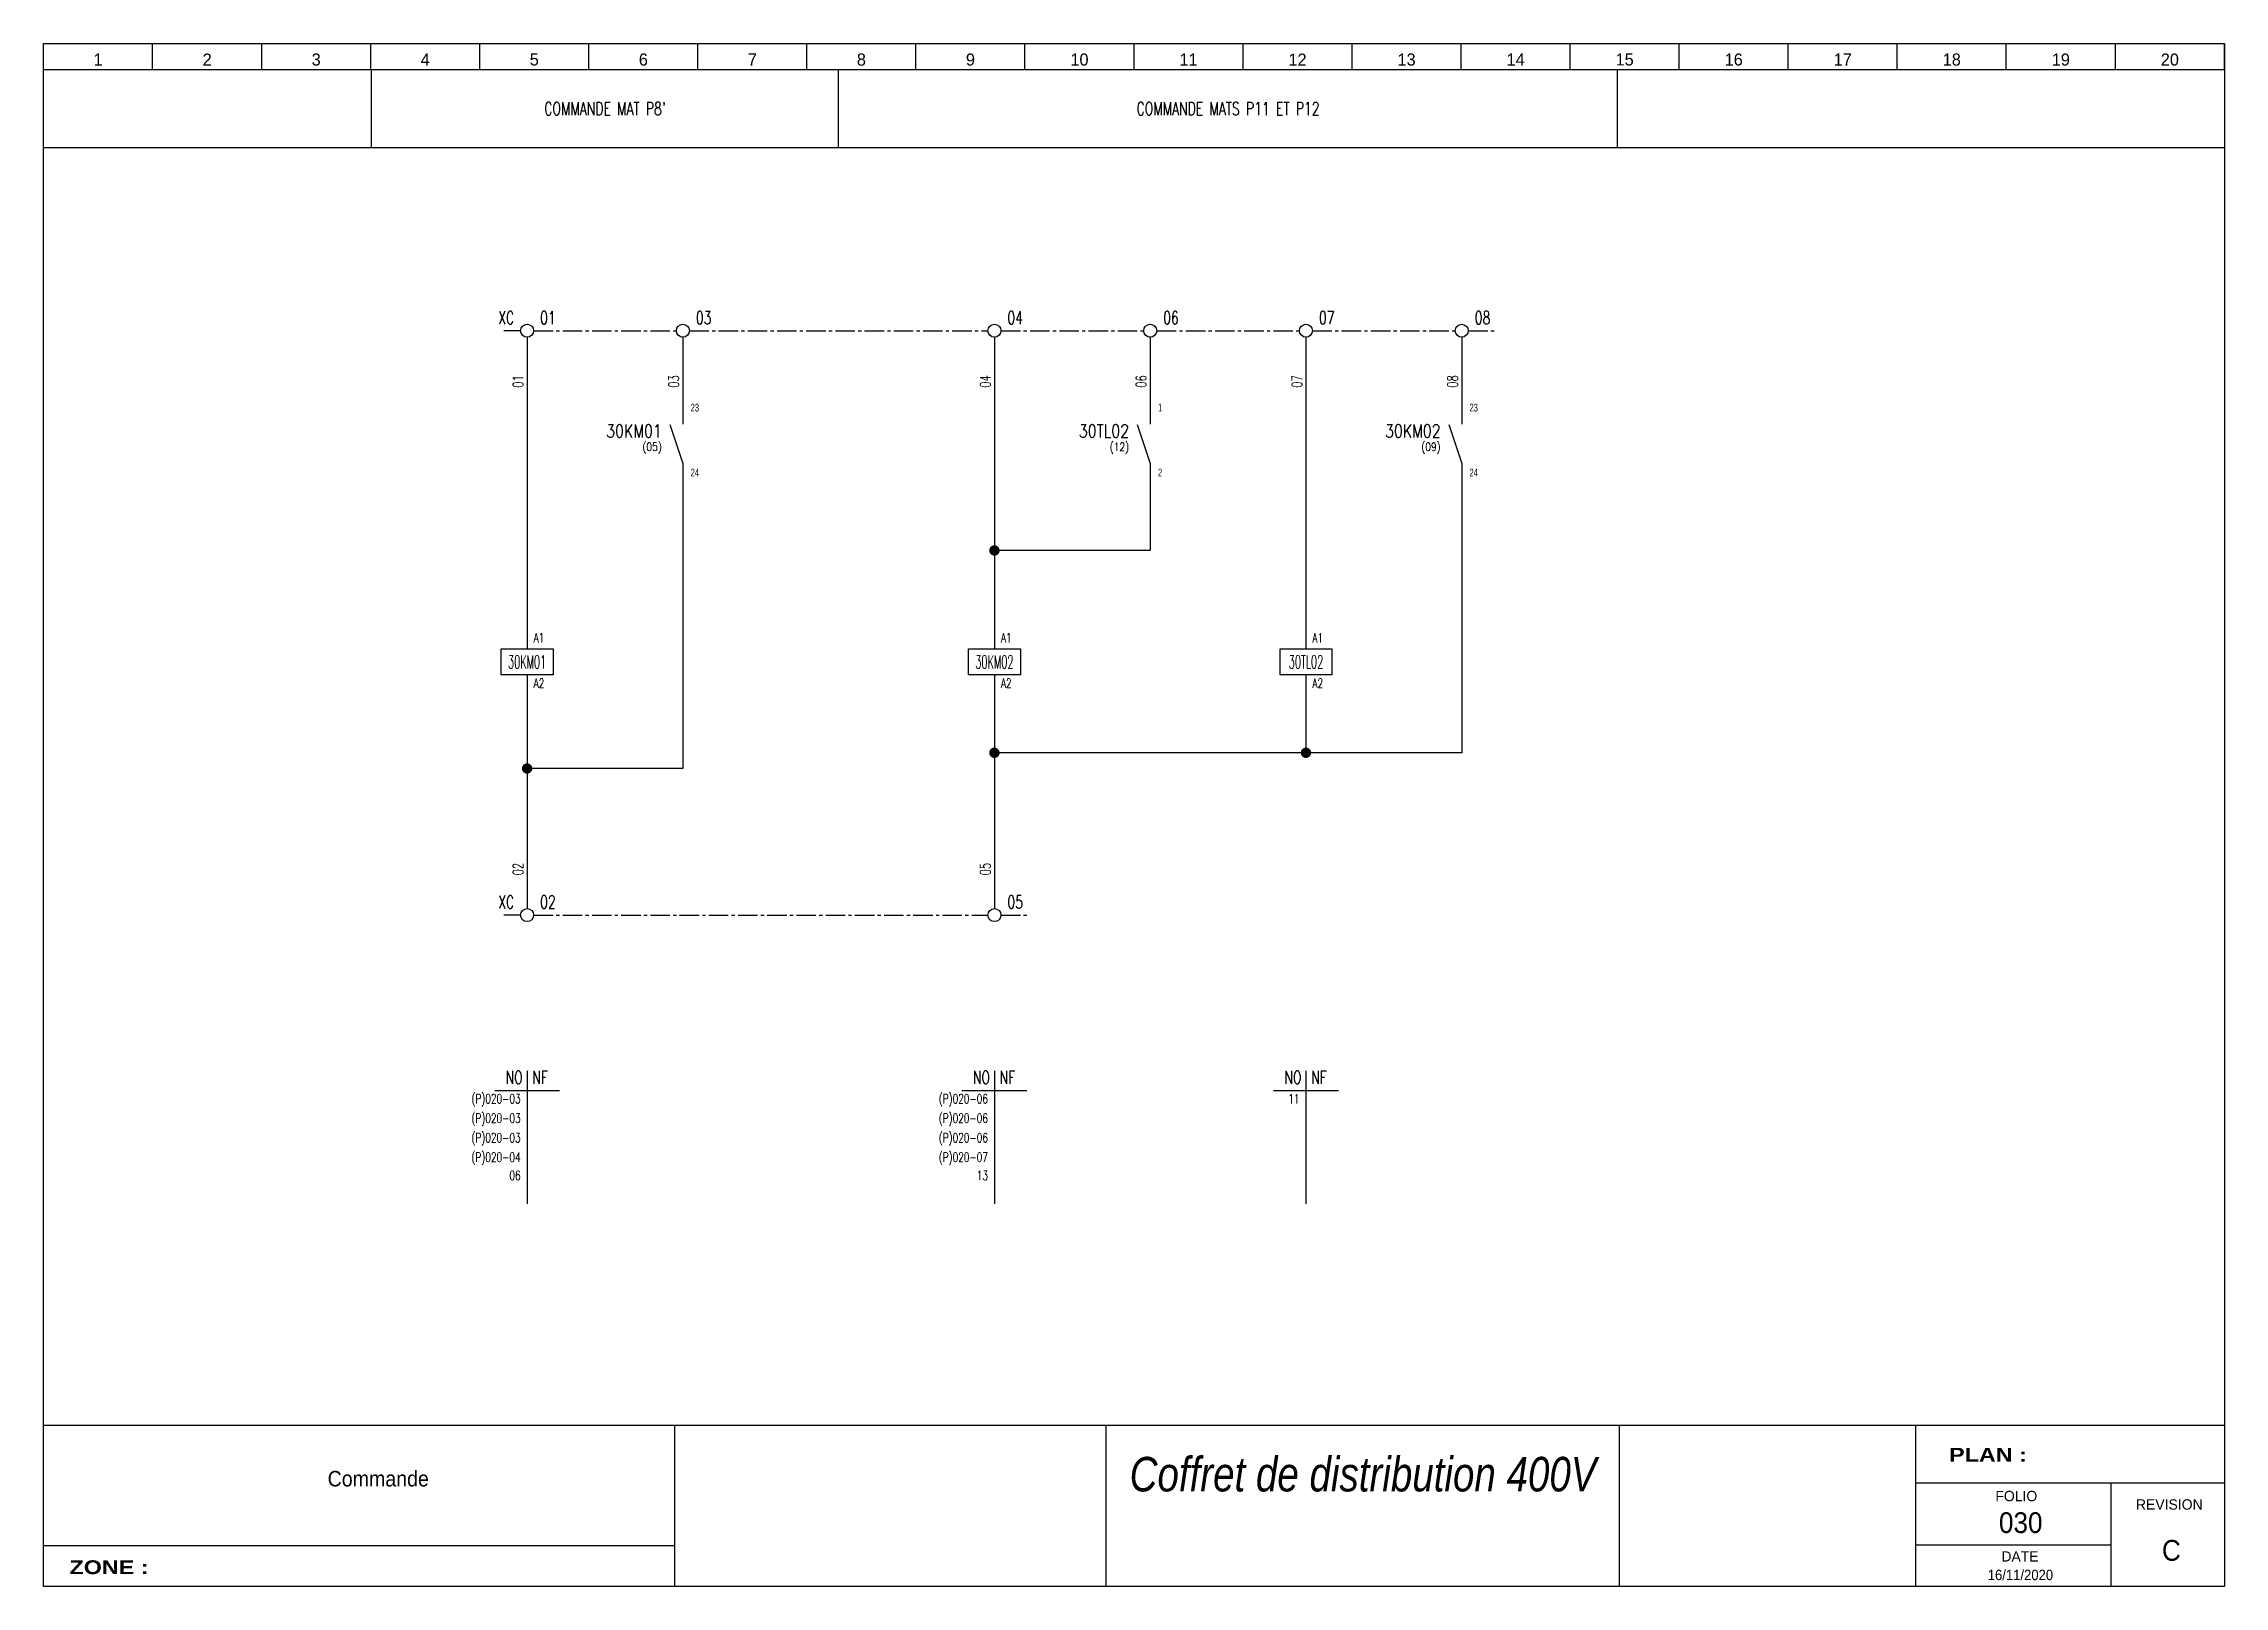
# Model space of a CAD drawing. Extents: x 0 to 420, y 0 to 297.
import ezdxf
from ezdxf.enums import TextEntityAlignment as Align

# ---------------------------------------------------------------- set-up
doc = ezdxf.new("R2010")
doc.units = 0
doc.header["$MEASUREMENT"] = 0
for name, pattern in [('AXES2', [1.125, 0.75, -0.125, 0.125, -0.125]), ('FIN', [0]), ('MOYEN', [0])]:
    doc.linetypes.add(name, pattern=pattern)
doc.layers.get('0').update_dxf_attribs({"linetype": 'CONTINUOUS'})
doc.layers.add('A', color=1, linetype='CONTINUOUS')
doc.layers.add('B', color=1, linetype='CONTINUOUS')
doc.styles.add('ARIAL', font='arial.ttf', dxfattribs={"width": 0.966, "height": 2.325})
doc.styles.add('ARIAL_BOLD', font='arialbd.ttf', dxfattribs={"width": 1.2075, "height": 2.657143})
doc.styles.add('ARIAL_ITALIC', font='ariali.ttf', dxfattribs={"width": 1.449, "height": 6.642857})
doc.styles.add('SIMPLEX', font='simplex')

# ---------------------------------------------------------------- blocks, each defined once
blk = doc.blocks.new('Cartouche')
at = {"color": 4}
blk.add_line((303.45, 31), (303.45, 0), dxfattribs=at)
at = {"layer": 'A', "color": 4, "linetype": 'MOYEN'}
for p, q in [((21, 292), (21, 297)), ((42, 292), (42, 297)), ((63, 292), (63, 297)), ((84, 292), (84, 297)), ((105, 292), (105, 297)), ((126, 292), (126, 297)), ((147, 292), (147, 297)), ((168, 292), (168, 297)), ((189, 292), (189, 297)), ((210, 292), (210, 297)), ((231, 292), (231, 297)), ((252, 292), (252, 297)), ((273, 292), (273, 297)), ((294, 292), (294, 297)), ((315, 292), (315, 297)), ((336, 292), (336, 297)), ((357, 292), (357, 297)), ((378, 292), (378, 297)), ((399, 292), (399, 297)), ((420, 292), (420, 297)), ((0, 292), (420, 292)), ((0, 31.05), (420, 31.05)), ((121.49, 31), (121.49, 0)), ((204.56, 31), (204.56, 0)), ((303.45, 31), (303.45, 0)), ((360.51, 31), (360.51, 0)), ((420, 19.89), (360.51, 19.89)), ((398.16, 19.86), (398.16, 0)), ((0, 7.85), (121.49, 7.85)), ((398.16, 7.96), (360.51, 7.96))]:
    blk.add_line(p, q, dxfattribs=at)
for points in [[(0, 31), (0, 297), (420, 297), (420, 31), (0, 31)], [(0, 0), (0, 297), (420, 297), (420, 0), (0, 0)]]:
    blk.add_lwpolyline(points, dxfattribs=at)
at = {"layer": 'A', "color": 7, "linetype": 'FIN', "style": 'ARIAL', "width": 0.966}
for s, height, p in [('1', 2.33, (10.5, 293.94)), ('2', 2.33, (31.5, 293.94)), ('3', 2.33, (52.5, 293.94)), ('4', 2.33, (73.5, 293.94)), ('5', 2.33, (94.5, 293.94)), ('6', 2.33, (115.5, 293.94)), ('7', 2.33, (136.5, 293.94)), ('8', 2.33, (157.5, 293.94)), ('9', 2.33, (178.5, 293.94)), ('10', 2.325, (199.5, 293.94)), ('11', 2.325, (220.5, 293.94)), ('12', 2.325, (241.5, 293.94)), ('13', 2.325, (262.5, 293.94)), ('14', 2.325, (283.5, 293.94)), ('15', 2.325, (304.5, 293.94)), ('16', 2.325, (325.5, 293.94)), ('17', 2.325, (346.5, 293.94)), ('18', 2.325, (367.5, 293.94)), ('19', 2.325, (388.5, 293.94)), ('20', 2.325, (409.5, 293.94))]:
    blk.add_text(s, height=height, dxfattribs=at).set_placement(p, align=Align.MIDDLE)
at = {"layer": 'A', "color": 7, "linetype": 'FIN', "style": 'ARIAL', "width": 0.9}
for tag, height, p in [('TITRE\xa01', 3, (64.45, 25.79)), ('TITRE\xa02', 3, (64.45, 20.79)), ('TITRE\xa03', 3, (64.45, 15.79)), ('DOSSIER\xa02', 3, (254.12, 13.45)), ('FOLIO', 4, (380.78, 12.27)), ('DOSSIER\xa03', 3, (254.12, 8.45)), ('REV', 4, (409.79, 6.93)), ('DATE', 2, (380.72, 2.24))]:
    blk.add_attdef(tag, text='', height=height, dxfattribs=at).set_placement(p, align=Align.MIDDLE)
blk.add_attdef('N°\xa0PLAN', text='', height=3, dxfattribs=at).set_placement((417.76, 25.47), align=Align.MIDDLE_RIGHT)
blk.add_attdef('ZONE', text='', height=3, dxfattribs=at).set_placement((21.8, 3.7), align=Align.MIDDLE_LEFT)
at = {"layer": 'B', "color": 1, "linetype": 'FIN', "style": 'ARIAL_BOLD', "width": 1.2075}
for s, p in [('PLAN : ', (367, 24.01)), ('ZONE : ', (5, 2.36))]:
    blk.add_text(s, height=2.657, dxfattribs=at).set_placement(p)
at = {"layer": 'B', "color": 1, "linetype": 'FIN', "style": 'ARIAL', "width": 0.966}
for s, p in [('FOLIO', (379.93, 17.39)), ('REVISION', (409.39, 15.77)), ('DATE', (380.64, 5.76))]:
    blk.add_text(s, height=1.993, dxfattribs=at).set_placement(p, align=Align.MIDDLE)
at = {"layer": 'B', "color": 4, "linetype": 'FIN', "style": 'ARIAL_ITALIC', "width": 0.8}
blk.add_attdef('DOSSIER\xa01', text='', height=6.64, dxfattribs=at).set_placement((254.12, 21.73), align=Align.MIDDLE)
blk = doc.blocks.new('Borne')
blk.add_circle((0, -1.25), 1.25)
at = {"color": 0, "linetype": 'ByBlock', "style": 'SIMPLEX', "width": 0.7}
blk.add_attdef('BORNIER', text='', height=2.5, dxfattribs=at).set_placement((-2.5, 0), align=Align.RIGHT)
blk.add_attdef('BORNE', (2.5, 0), '', height=2.5, dxfattribs=at)
blk = doc.blocks.new('EL01-14')
at = {"color": 0, "linetype": 'ByBlock', "const_width": 1}
blk.add_lwpolyline([(-0.5, 0, 1), (0.5, 0, 1)], format="xyb", close=True, dxfattribs=at)
blk = doc.blocks.new('Renvoi Bobine 6')
at = {"color": 0, "linetype": 'ByBlock'}
for p, q in [((0, 0), (0, -25.6)), ((-6.25, -3.75), (6.25, -3.75))]:
    blk.add_line(p, q, dxfattribs=at)
at = {"color": 0, "linetype": 'ByBlock', "style": 'SIMPLEX', "width": 0.7}
for s, p in [('NO', (-2.5, -2.5)), ('NF', (2.5, -2.5))]:
    blk.add_text(s, height=2.5, dxfattribs=at).set_placement(p, align=Align.CENTER)
for tag, p in [('O1', (-1.25, -6.25)), ('O2', (-1.25, -10)), ('O3', (-1.25, -13.75)), ('O4', (-1.25, -17.5)), ('O5', (-1.25, -21.02)), ('O6', (-1.25, -24.55))]:
    blk.add_attdef(tag, text='', height=1.8, dxfattribs=at).set_placement(p, align=Align.RIGHT)
for tag, p in [('F1', (1.25, -6.25)), ('F2', (1.25, -10)), ('F3', (1.25, -13.75)), ('F4', (1.25, -17.5)), ('F5', (1.25, -21.02)), ('F5', (1.25, -24.55))]:
    blk.add_attdef(tag, p, '', height=1.8, dxfattribs=at)
blk = doc.blocks.new('Contact NO Gauche')
at = {"color": 0, "linetype": 'ByBlock'}
blk.add_line((-2.5, 9.25), (0, 1.75), dxfattribs=at)
for p, q in [((0, 11.04), (0, 9.3)), ((0, 1.75), (0, 0))]:
    blk.add_line(p, q)
at = {"color": 0, "linetype": 'ByBlock', "width": 0.7}
for tag, p in [('ENT', (1.5, 11.75)), ('SOR', (1.5, -0.75))]:
    blk.add_attdef(tag, p, '', height=1.5, dxfattribs=at)
at = {"color": 0, "linetype": 'ByBlock', "style": 'SIMPLEX', "width": 0.8}
for tag, height, p in [('REP', 2.5, (-4.06, 6.75)), ('REN', 1.6, (-4.06, 4.15))]:
    blk.add_attdef(tag, text='', height=height, dxfattribs=at).set_placement(p, align=Align.RIGHT)
blk = doc.blocks.new('Bobine')
at = {"color": 0, "linetype": 'ByBlock'}
blk.add_lwpolyline([(-5, 0), (5, 0), (5, -5), (-5, -5)], close=True, dxfattribs=at)
at = {"color": 0, "linetype": 'ByBlock', "style": 'SIMPLEX', "width": 0.7}
for tag, p in [('REP1', (1.25, 1.25)), ('REP2', (1.25, -7.5))]:
    blk.add_attdef(tag, p, '', height=1.8, dxfattribs=at)
at = {"color": 0, "linetype": 'ByBlock', "style": 'SIMPLEX', "width": 0.55}
blk.add_attdef('NAME', text='', height=2.5, dxfattribs=at).set_placement((0, -2.5), align=Align.MIDDLE_CENTER)

msp = doc.modelspace()

# ---------------------------------------------------------------- linework, layer by layer
for p, q in [((63.12, 277), (63.12, 292)), ((153.12, 277), (153.12, 292)), ((303.12, 277), (303.12, 292)), ((0, 277), (420, 277)), ((93.12, 240.48), (93.12, 180.48)), ((123.12, 240.48), (123.12, 225.48)), ((183.12, 240.48), (183.12, 180.48)), ((213.12, 240.48), (213.12, 225.48)), ((243.12, 240.48), (243.12, 180.48)), ((273.12, 240.48), (273.12, 225.48)), ((123.12, 214.43), (123.12, 157.45)), ((213.12, 214.43), (213.12, 199.43)), ((273.12, 214.43), (273.12, 160.48)), ((213.12, 199.43), (183.12, 199.43)), ((93.12, 175.48), (93.12, 130.48)), ((183.12, 175.48), (183.12, 130.48)), ((243.12, 175.48), (243.12, 160.48)), ((273.12, 160.48), (183.12, 160.48)), ((123.12, 157.45), (93.12, 157.45))]:
    msp.add_line(p, q)
at = {"linetype": 'AXES2', "ltscale": 5}
for p, q in [((91.87, 241.73), (88.66, 241.73)), ((94.37, 241.73), (121.87, 241.73)), ((124.37, 241.73), (181.87, 241.73)), ((184.37, 241.73), (211.87, 241.73)), ((214.37, 241.73), (241.87, 241.73)), ((244.37, 241.73), (271.87, 241.73)), ((274.37, 241.73), (279.37, 241.73)), ((91.87, 129.23), (88.66, 129.23)), ((94.37, 129.23), (181.87, 129.23)), ((184.37, 129.23), (189.37, 129.23))]:
    msp.add_line(p, q, dxfattribs=at)

# ---------------------------------------------------------------- block references
for name, p, values in [('Cartouche', (0, 0), {'FOLIO': '030', 'REV': 'C', 'DATE': '16/11/2020', 'DOSSIER\xa01': 'Coffret de distribution 400V', 'TITRE\xa02': 'Commande'}), ('Borne', (93.12, 242.98), {'BORNIER': 'XC', 'BORNE': '01'}), ('Borne', (123.12, 242.98), {'BORNE': '03'}), ('Borne', (183.12, 242.98), {'BORNE': '04'}), ('Borne', (213.12, 242.98), {'BORNE': '06'}), ('Borne', (243.12, 242.98), {'BORNE': '07'}), ('Borne', (273.12, 242.98), {'BORNE': '08'}), ('Contact NO Gauche', (123.12, 214.43), {'REP': '30KM01', 'REN': '(05)', 'ENT': '23', 'SOR': '24'}), ('Contact NO Gauche', (213.12, 214.43), {'REP': '30TL02', 'REN': '(12)', 'ENT': '1', 'SOR': '2'}), ('Contact NO Gauche', (273.12, 214.43), {'REP': '30KM02', 'REN': '(09)', 'ENT': '23', 'SOR': '24'}), ('Bobine', (93.12, 180.48), {'NAME': '30KM01', 'REP1': 'A1', 'REP2': 'A2'}), ('Bobine', (183.12, 180.48), {'NAME': '30KM02', 'REP1': 'A1', 'REP2': 'A2'}), ('Bobine', (243.12, 180.48), {'NAME': '30TL02', 'REP1': 'A1', 'REP2': 'A2'}), ('Borne', (93.12, 130.48), {'BORNIER': 'XC', 'BORNE': '02'}), ('Borne', (183.12, 130.48), {'BORNE': '05'}), ('Renvoi Bobine 6', (93.12, 99.23), {'O1': '(P)020-03', 'O2': '(P)020-03', 'O3': '(P)020-03', 'O4': '(P)020-04', 'O5': '06'}), ('Renvoi Bobine 6', (183.12, 99.23), {'O1': '(P)020-06', 'O2': '(P)020-06', 'O3': '(P)020-06', 'O4': '(P)020-07', 'O5': '13'}), ('Renvoi Bobine 6', (243.12, 99.23), {'O1': '11'})]:
    msp.add_blockref(name, p).add_auto_attribs(values)
for p in [(183.12, 199.43), (183.12, 160.48), (243.12, 160.48), (93.12, 157.45)]:
    msp.add_blockref('EL01-14', p)

# ---------------------------------------------------------------- texts
at = {"style": 'SIMPLEX', "width": 0.7}
for s, p in [("COMMANDE MAT P8'", (108.12, 284.5)), ('COMMANDE MATS P11 ET P12', (228.12, 284.5))]:
    msp.add_text(s, height=2.5, dxfattribs=at).set_placement(p, align=Align.MIDDLE_CENTER)
for s, p in [('01', (92.37, 231.97)), ('03', (122.37, 231.97)), ('04', (182.37, 231.97)), ('06', (212.37, 231.97)), ('07', (242.37, 231.97)), ('08', (272.37, 231.97)), ('02', (92.37, 138.08)), ('05', (182.37, 138.08))]:
    msp.add_text(s, height=2, rotation=90, dxfattribs=at).set_placement(p, align=Align.CENTER)

doc.saveas('drawing.dxf')
